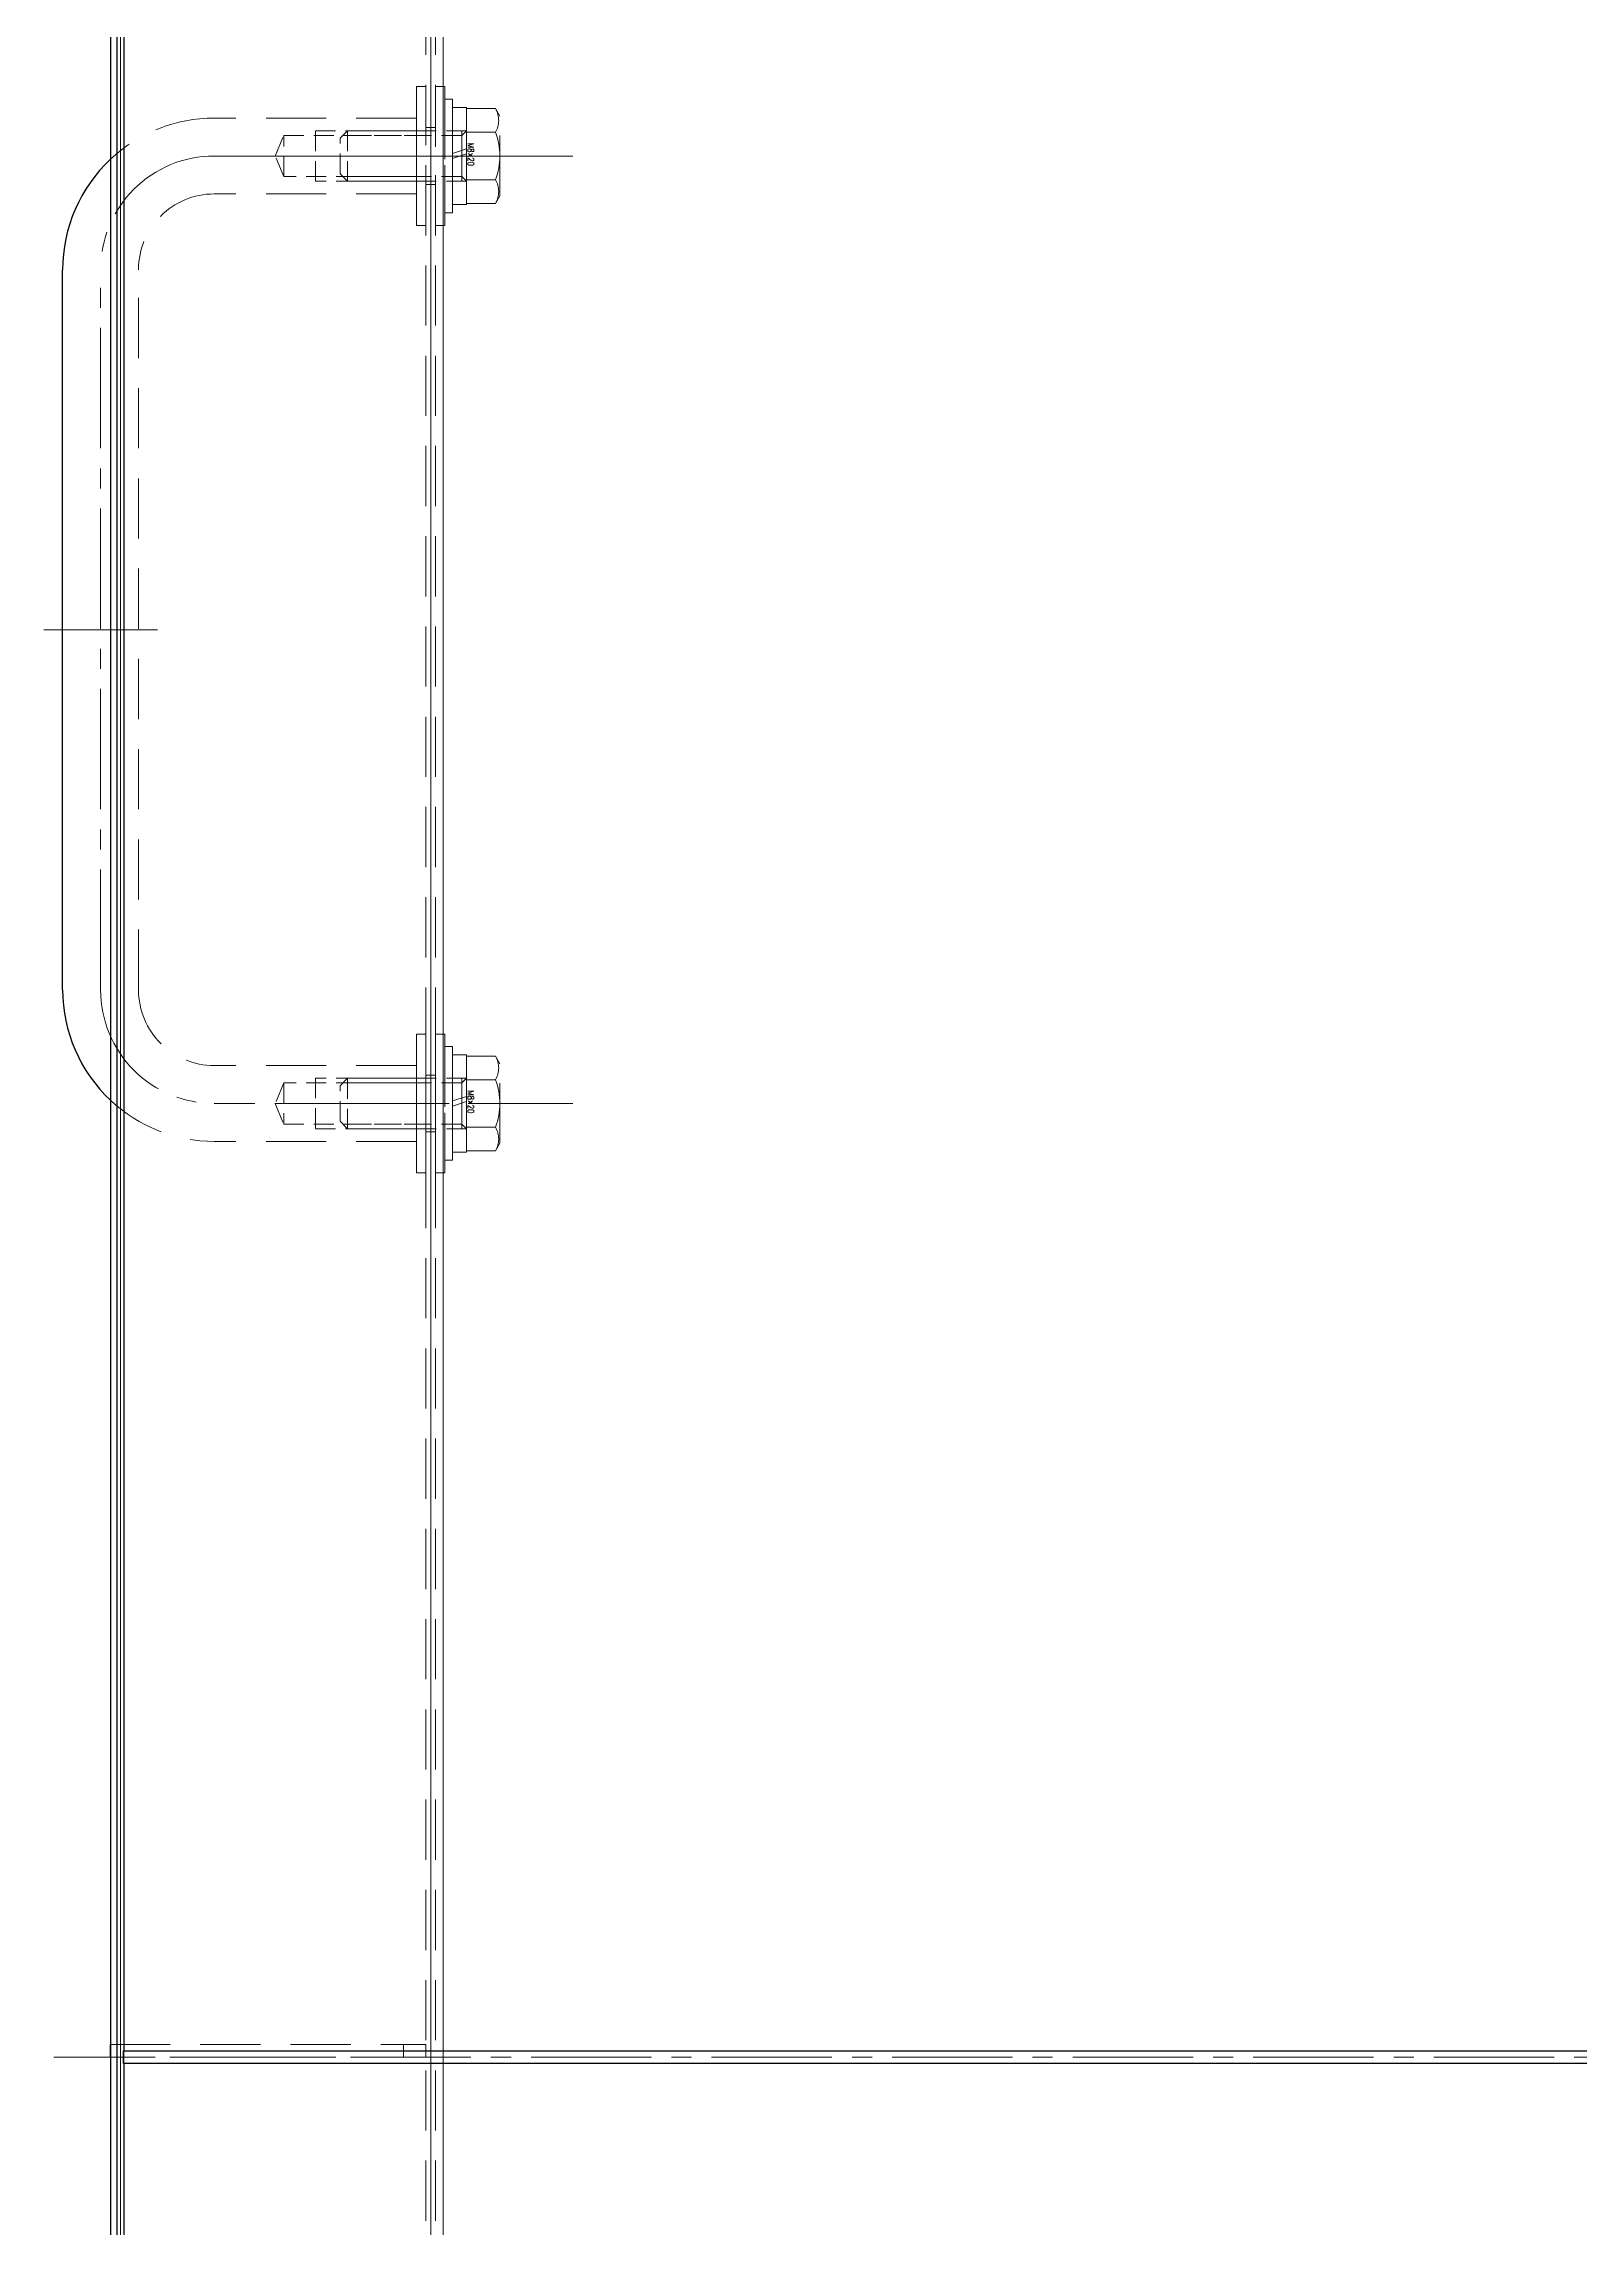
# Model space of a CAD drawing. Header units: millimetres. Extents: x 0 to 51411, y 0 to 16902.
# Drawn here: x 5858.7 to 6101.9, y 6733.8 to 7079.7 of the extents above; entities that cross this region are included whole.
import ezdxf

# ---------------------------------------------------------------- set-up
doc = ezdxf.new("R2010")
doc.units = ezdxf.units.MM
doc.linetypes.add('CENTER2', pattern=[28.575, 19.05, -3.175, 3.175, -3.175])
doc.linetypes.add('HIDDEN2', pattern=[4.7625, 3.175, -1.5875])
for name, color, linetype, lineweight in [('01_外形線', 7, 'Continuous', 25), ('02_細線', 5, 'Continuous', 13), ('03_かくれ線', 6, 'HIDDEN2', 13), ('04_中心線', 1, 'CENTER2', 9)]:
    doc.layers.add(name, color=color, linetype=linetype, lineweight=lineweight)
doc.layers.add('10_補助線', color=8, linetype='Continuous', lineweight=13, plot=False)
doc.styles.add('寸法用', font='simplex.shx', dxfattribs={"width": 0.8, "bigfont": '@extfont2.shx'})

msp = doc.modelspace()

# ---------------------------------------------------------------- linework, layer by layer
at = {"layer": '01_外形線'}
for p, q in [((5869.302, 7360.413), (5869.302, 6163.413)), ((5870.359, 6162.413), (5870.359, 7359.413)), ((5871.42, 7258.913), (5871.42, 6761.913)), ((5861.739, 6929.913), (5861.739, 7043.913)), ((5871.42, 6759.913), (5871.42, 6262.913))]:
    msp.add_line(p, q, dxfattribs=at)
msp.add_lwpolyline([(5869.302, 6762.913), (5869.239, 6762.913), (5869.239, 6760.913), (5869.302, 6760.913)], dxfattribs=at)
msp.add_lwpolyline([(6772.599, 6759.913), (5871.357, 6759.913), (5871.357, 6761.913), (6772.599, 6761.913)], close=True, dxfattribs=at)
for centre, start, end in [((5885.739, 7043.913), 133.23561, 180), ((5885.739, 6929.913), 180, 226.76439)]:
    msp.add_arc(centre, 24, start, end, dxfattribs=at)
at = {"layer": '02_細線'}
msp.add_line((5921.978, 7359.413), (5921.978, 6162.413), dxfattribs=at)
at = {"layer": '03_かくれ線', "ltscale": 3}
for p, q in [((5870.362, 7359.413), (5870.362, 6163.413)), ((5919.239, 7358.913), (5919.239, 6164.913)), ((5920.739, 7358.913), (5920.739, 6164.913)), ((5917.739, 7067.913), (5885.739, 7067.913)), ((5917.739, 7067.913), (5917.739, 7055.913)), ((5919.239, 7066.413), (5920.739, 7066.413)), ((5917.739, 7055.913), (5885.739, 7055.913)), ((5919.239, 7057.413), (5920.739, 7057.413)), ((5873.739, 6929.913), (5873.739, 7043.913)), ((5917.739, 6917.913), (5885.739, 6917.913)), ((5917.739, 6905.913), (5917.739, 6917.913)), ((5919.239, 6916.413), (5920.739, 6916.413)), ((5919.239, 6907.413), (5920.739, 6907.413)), ((5917.739, 6905.913), (5885.739, 6905.913)), ((5871.42, 6761.913), (5871.42, 6759.913)), ((5915.703, 6762.913), (5915.703, 6760.913))]:
    msp.add_line(p, q, dxfattribs=at)
for points in [[(5919.239, 7050.913), (5919.239, 7072.913), (5917.739, 7072.913), (5917.739, 7050.913)], [(5922.239, 7050.913), (5922.239, 7072.913), (5920.739, 7072.913), (5920.739, 7050.913)], [(5922.239, 7070.913), (5922.239, 7052.913), (5923.439, 7052.913), (5923.439, 7070.913)], [(5919.239, 6900.913), (5919.239, 6922.913), (5917.739, 6922.913), (5917.739, 6900.913)], [(5922.239, 6900.913), (5922.239, 6922.913), (5920.739, 6922.913), (5920.739, 6900.913)], [(5922.239, 6920.913), (5922.239, 6902.913), (5923.439, 6902.913), (5923.439, 6920.913)], [(5919.239, 6762.913), (5919.239, 6760.913), (5869.239, 6760.913), (5869.239, 6762.913)]]:
    msp.add_lwpolyline(points, close=True, dxfattribs=at)
for points in [[(5923.439, 7062.313), (5923.439, 7069.613)], [(5925.639, 7069.613), (5923.439, 7069.613)], [(5925.639, 7063.041), (5925.639, 7069.613)], [(5925.639, 7069.418), (5925.639, 7054.407)], [(5925.639, 7069.418), (5930.243, 7069.418)], [(5925.639, 7054.407), (5925.639, 7069.418)], [(5930.243, 7069.418), (5930.939, 7068.213)], [(5924.889, 7065.913), (5924.889, 7057.913)], [(5924.889, 7065.163), (5925.639, 7065.913)], [(5930.939, 7055.613), (5930.939, 7068.213)], [(5923.439, 7062.313), (5925.639, 7063.041)], [(5925.639, 7065.665), (5930.243, 7065.665)], [(5923.439, 7061.513), (5925.639, 7062.241)], [(5923.439, 7054.213), (5923.439, 7061.513)], [(5925.639, 7054.213), (5925.639, 7062.241)], [(5924.889, 7058.663), (5925.639, 7057.913)], [(5925.639, 7058.16), (5930.243, 7058.16)], [(5930.243, 7054.407), (5930.939, 7055.613)], [(5923.439, 7054.213), (5925.639, 7054.213)], [(5925.639, 7054.407), (5930.243, 7054.407)], [(5923.439, 6912.313), (5923.439, 6919.613)], [(5925.639, 6919.613), (5923.439, 6919.613)], [(5925.639, 6913.041), (5925.639, 6919.613)], [(5925.639, 6919.418), (5925.639, 6904.407)], [(5925.639, 6919.418), (5930.243, 6919.418)], [(5925.639, 6904.407), (5925.639, 6919.418)], [(5930.243, 6919.418), (5930.939, 6918.213)], [(5930.939, 6905.613), (5930.939, 6918.213)], [(5924.889, 6915.913), (5924.889, 6907.913)], [(5924.889, 6915.163), (5925.639, 6915.913)], [(5925.639, 6915.665), (5930.243, 6915.665)], [(5923.439, 6912.313), (5925.639, 6913.041)], [(5923.439, 6911.513), (5925.639, 6912.241)], [(5923.439, 6904.213), (5923.439, 6911.513)], [(5925.639, 6904.213), (5925.639, 6912.241)], [(5924.889, 6908.663), (5925.639, 6907.913)], [(5925.639, 6908.16), (5930.243, 6908.16)], [(5923.439, 6904.213), (5925.639, 6904.213)], [(5925.639, 6904.407), (5930.243, 6904.407)], [(5930.243, 6904.407), (5930.939, 6905.613)]]:
    msp.add_lwpolyline(points, dxfattribs=at)
for points in [[(5930.243, 7065.665, 0.2679491), (5930.243, 7069.418)], [(5930.243, 7058.16, 0.1854692), (5930.243, 7065.665)], [(5930.243, 7054.407, 0.2679491), (5930.243, 7058.16)], [(5930.243, 6915.665, 0.2679491), (5930.243, 6919.418)], [(5930.243, 6908.16, 0.1854692), (5930.243, 6915.665)], [(5930.243, 6904.407, 0.2679491), (5930.243, 6908.16)]]:
    msp.add_lwpolyline(points, format="xyb", dxfattribs=at)
at = {"layer": '03_かくれ線'}
for points in [[(5917.739, 7057.913), (5901.739, 7057.913), (5901.739, 7065.913), (5917.739, 7065.913)], [(5906.839, 7065.913), (5905.639, 7064.713)], [(5906.839, 7057.913), (5906.839, 7065.913)], [(5925.639, 7065.913), (5906.839, 7065.913)], [(5896.739, 7058.663), (5895.392, 7061.913), (5896.739, 7065.163)], [(5917.739, 7058.663), (5896.739, 7058.663), (5896.739, 7065.163), (5917.739, 7065.163)], [(5905.639, 7059.113), (5905.639, 7064.713)], [(5924.889, 7065.163), (5906.089, 7065.163)], [(5906.839, 7057.913), (5905.639, 7059.113)], [(5924.889, 7058.663), (5906.089, 7058.663)], [(5925.639, 7057.913), (5906.839, 7057.913)], [(5896.739, 6915.163), (5895.392, 6911.913), (5896.739, 6908.663)], [(5917.739, 6915.163), (5896.739, 6915.163), (5896.739, 6908.663), (5917.739, 6908.663)], [(5917.739, 6915.913), (5901.739, 6915.913), (5901.739, 6907.913), (5917.739, 6907.913)], [(5906.839, 6915.913), (5905.639, 6914.713)], [(5905.639, 6909.113), (5905.639, 6914.713)], [(5924.889, 6915.163), (5906.089, 6915.163)], [(5906.839, 6907.913), (5906.839, 6915.913)], [(5925.639, 6915.913), (5906.839, 6915.913)], [(5906.839, 6907.913), (5905.639, 6909.113)], [(5924.889, 6908.663), (5906.089, 6908.663)], [(5925.639, 6907.913), (5906.839, 6907.913)]]:
    msp.add_lwpolyline(points, dxfattribs=at)
at = {"layer": '03_かくれ線', "ltscale": 3}
for centre, radius, start, end in [((5885.739, 7043.913), 24, 90, 133.23561), ((5885.739, 7043.913), 12, 90, 180), ((5885.739, 6929.913), 12, 180, 270), ((5885.739, 6929.913), 24, 226.76439, 270)]:
    msp.add_arc(centre, radius, start, end, dxfattribs=at)
at = {"layer": '04_中心線'}
for p, q in [((5897.489, 7061.913), (5942.489, 7061.913)), ((5858.739, 6986.913), (5876.739, 6986.913)), ((5897.489, 6911.913), (5942.489, 6911.913)), ((6783.597, 6760.913), (5860.359, 6760.913))]:
    msp.add_line(p, q, dxfattribs=at)
msp.add_lwpolyline([(5920.739, 6911.913), (5885.739, 6911.913, -0.4142136), (5867.739, 6929.913), (5867.739, 7043.913, -0.4142136), (5885.739, 7061.913), (5920.739, 7061.913)], format="xyb", dxfattribs=at)
msp.add_lwpolyline([(5930.939, 7061.913), (5905.639, 7061.913)], dxfattribs=at)
at = {"layer": '10_補助線'}
for p, q in [((5870.89, 7359.413), (5870.89, 6162.413)), ((5919.989, 7358.913), (5919.989, 6164.913))]:
    msp.add_line(p, q, dxfattribs=at)

# ---------------------------------------------------------------- texts
at = {"layer": '10_補助線', "ltscale": 3, "style": '寸法用', "width": 0.8}
for p in [(5925.839, 7063.976), (5925.839, 6913.976)]:
    msp.add_text('M8×20', height=1, rotation=270, dxfattribs=at).set_placement(p)

doc.saveas('drawing.dxf')
